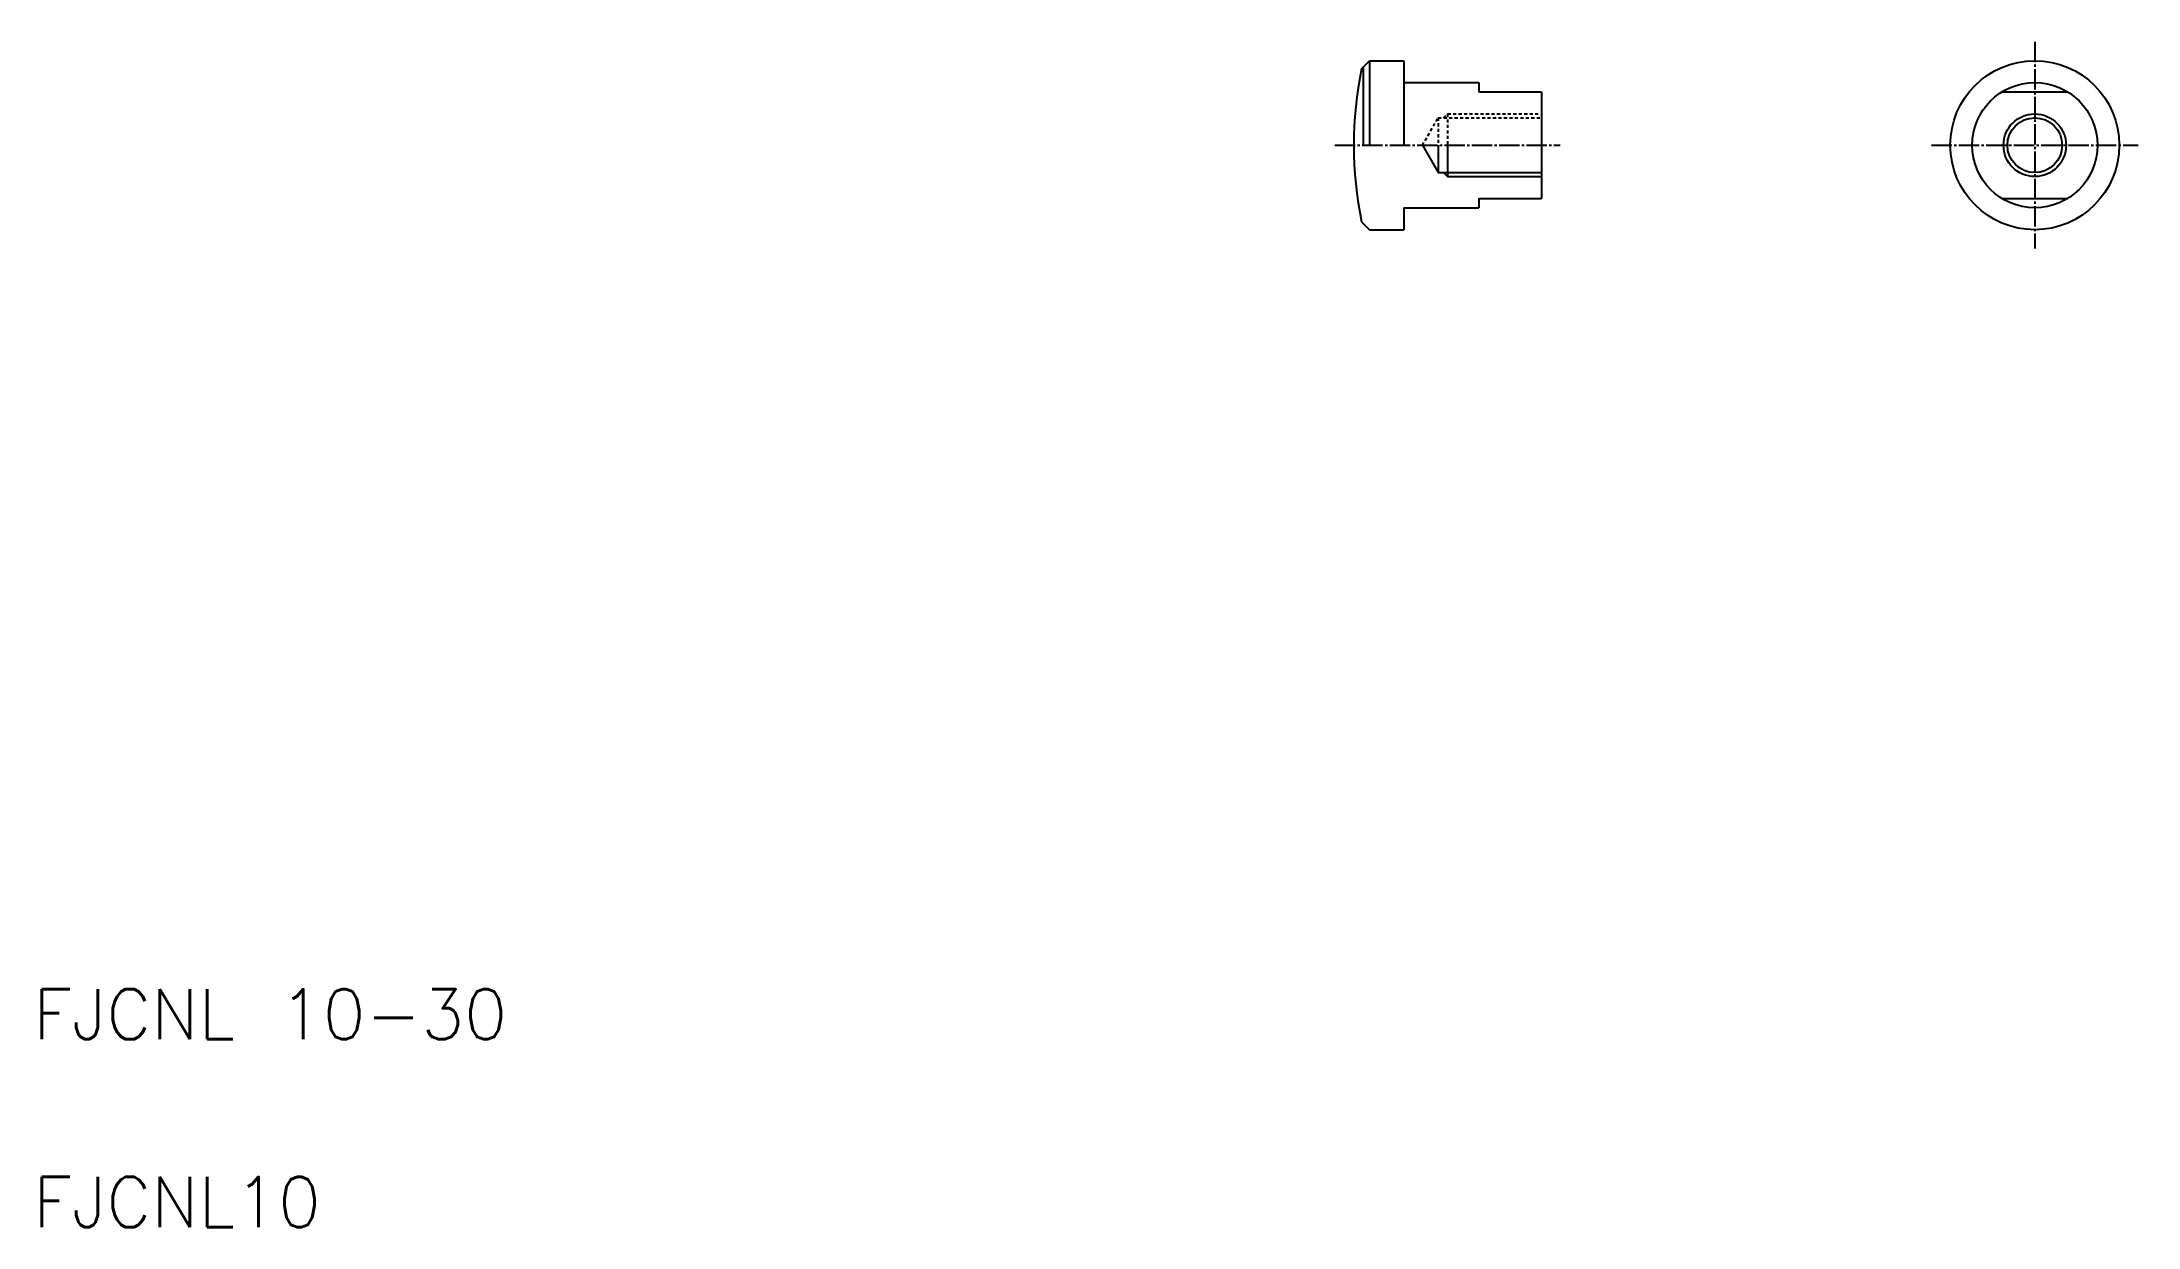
# Model space of a CAD drawing. Extents: x 21 to 356, y 20 to 209.
import ezdxf

# ---------------------------------------------------------------- set-up
doc = ezdxf.new("R2010")
doc.units = 0
doc.header["$LTSCALE"] = 0.25
doc.linetypes.add('CENTER', pattern=[17.5, 13, -1.5, 1.5, -1.5])
doc.linetypes.add('DASHED', pattern=[3.5, 2, -1.5])
doc.layers.get('0').update_dxf_attribs({"linetype": 'CONTINUOUS'})
doc.layers.add('CENTER', color=1, linetype='CENTER')
doc.styles.get("Standard").update_dxf_attribs({"font": 'txt.shx'})

msp = doc.modelspace()

# ---------------------------------------------------------------- linework, layer by layer
for p, q in [((232.24, 205.04), (233.52, 206.32)), ((232.52, 192.82), (232.52, 205.32)), ((233.52, 206.32), (238.98, 206.32)), ((233.52, 206.32), (233.52, 192.82)), ((238.98, 206.32), (238.98, 192.82)), ((238.98, 202.82), (250.98, 202.82)), ((250.98, 202.82), (250.98, 201.32)), ((250.98, 201.32), (260.98, 201.32)), ((260.98, 201.32), (260.98, 184.32)), ((334.54, 201.32), (345.08, 201.32)), ((260.98, 197.07), (260.98, 197.07)), ((241.95, 192.82), (244.48, 188.44)), ((244.48, 192.82), (244.48, 188.44)), ((245.98, 192.82), (245.98, 187.82)), ((260.98, 192.82), (260.98, 192.82)), ((244.48, 188.44), (260.98, 188.44)), ((250.98, 184.32), (260.98, 184.32)), ((250.98, 184.32), (250.98, 182.82)), ((334.54, 184.32), (345.08, 184.32)), ((238.98, 182.82), (250.98, 182.82)), ((238.98, 182.82), (238.98, 179.32)), ((232.24, 180.6), (233.52, 179.32)), ((233.52, 179.32), (238.98, 179.32))]:
    msp.add_line(p, q)
at = {"color": 3, "linetype": 'DASHED'}
for p, q in [((245.35, 197.19), (245.98, 197.82)), ((245.98, 197.82), (260.98, 197.82)), ((245.98, 197.82), (245.98, 192.82)), ((241.95, 192.82), (244.48, 197.19)), ((244.48, 197.19), (260.98, 197.19)), ((244.48, 197.19), (244.48, 192.82))]:
    msp.add_line(p, q, dxfattribs=at)
at = {"color": 3}
for p, q in [((245.35, 188.44), (245.98, 187.82)), ((245.98, 187.82), (260.98, 187.82))]:
    msp.add_line(p, q, dxfattribs=at)
for radius in [13.5, 10, 4.38]:
    msp.add_circle((339.81, 192.82), radius)
msp.add_circle((339.81, 192.82), 5, dxfattribs=at)
msp.add_arc((290.98, 192.82), 60, 168.2496, 191.7504)
at = {"layer": 'CENTER', "color": 1, "linetype": 'CENTER'}
for p, q in [((339.81, 209.32), (339.81, 176.32)), ((227.98, 192.82), (263.98, 192.82)), ((323.31, 192.82), (356.31, 192.82))]:
    msp.add_line(p, q, dxfattribs=at)

# ---------------------------------------------------------------- texts
for s, p in [('FJCNL 10-30', (20, 50)), ('FJCNL10', (20, 20))]:
    msp.add_text(s, height=8).set_placement(p)

doc.saveas('drawing.dxf')
